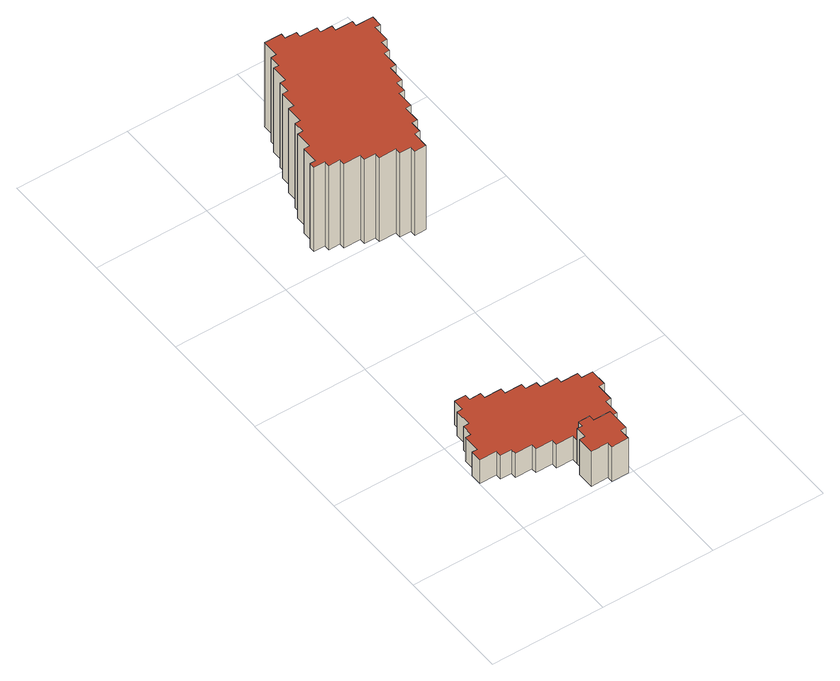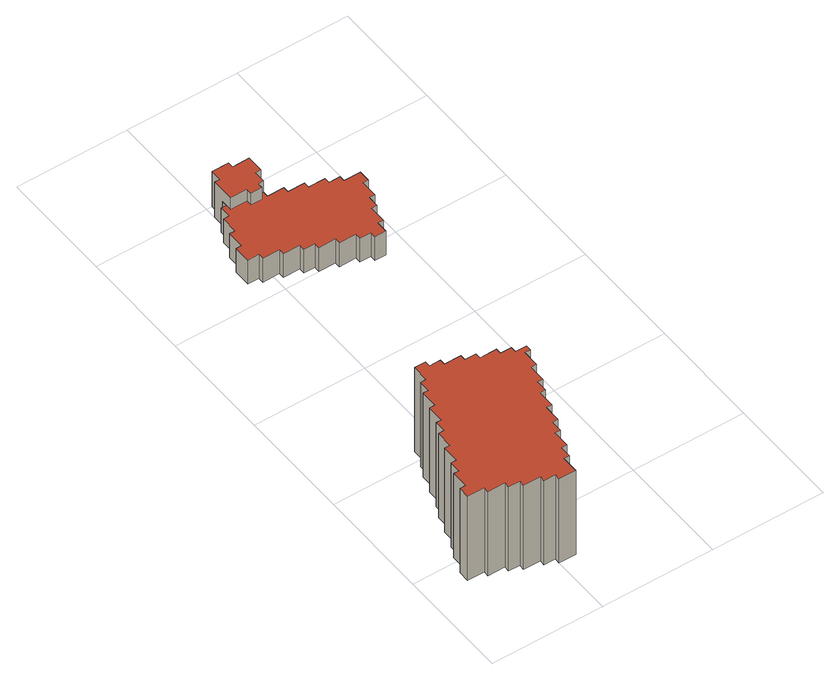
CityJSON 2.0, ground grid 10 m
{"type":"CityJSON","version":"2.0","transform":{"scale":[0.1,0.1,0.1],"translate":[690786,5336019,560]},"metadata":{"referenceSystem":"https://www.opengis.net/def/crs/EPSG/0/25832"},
"CityObjects":{
"building1":{"type":"Building","attributes":{"grid_m":0.5,"point_count":265,"rf_extrusion_mode":"lod11_fallback","rf_force_lod11":true,"rf_h_ground":560.82,"rf_h_pc_98p":0,"rf_h_roof_70p":563.34,"rf_is_glass_roof":true,"rf_nodata_frac":0,"rf_nodata_r":0,"rf_pc_select":"PREFERRED_AND_LATEST","rf_pc_year":2026,"rf_pointcloud_unusable":false,"rf_pt_density":8.21,"rf_rmse_lod22":0.0521,"rf_roof_type":"unknown","rf_success":true,"rf_t_run":0,"rf_volume_lod22":166.75,"source":"p0_fill_point_occupied_cell_union"},"children":["building1-1"]},
"building1-1":{"type":"BuildingPart","parents":["building1"],"geometry":[{"type":"Solid","lod":"2.2","boundaries":[[[[0,1,2,3,4,5,6,7,8,9,10,11,12,13,14,15,16,17,18,19,20,21,22,23,24,25,26,27,28,29,30,31,32,33,34,35,36,37,38,39,40,41,42,43,44,45,46,47]],[[48,49,0,47]],[[49,50,1,0]],[[50,51,2,1]],[[51,52,3,2]],[[52,53,4,3]],[[53,54,5,4]],[[54,55,6,5]],[[55,56,7,6]],[[56,57,8,7]],[[57,58,9,8]],[[58,59,10,9]],[[59,60,11,10]],[[60,61,12,11]],[[61,62,13,12]],[[62,63,14,13]],[[63,64,15,14]],[[64,65,16,15]],[[65,66,17,16]],[[66,67,18,17]],[[67,68,19,18]],[[68,69,20,19]],[[69,70,21,20]],[[70,71,22,21]],[[71,72,23,22]],[[72,73,24,23]],[[73,74,25,24]],[[74,75,26,25]],[[75,76,27,26]],[[76,77,28,27]],[[77,78,29,28]],[[78,79,30,29]],[[79,80,31,30]],[[80,81,32,31]],[[81,82,33,32]],[[82,83,34,33]],[[83,84,35,34]],[[84,85,36,35]],[[85,86,37,36]],[[86,87,38,37]],[[87,88,39,38]],[[88,89,40,39]],[[89,90,41,40]],[[90,91,42,41]],[[91,92,43,42]],[[92,93,44,43]],[[93,94,45,44]],[[94,95,46,45]],[[95,48,47,46]],[[48,95,94,93,92,91,90,89,88,87,86,85,84,83,82,81,80,79,78,77,76,75,74,73,72,71,70,69,68,67,66,65,64,63,62,61,60,59,58,57,56,55,54,53,52,51,50,49]]]],"semantics":{"surfaces":[{"type":"RoofSurface","rf_azimuth":90,"rf_h_roof_50p":563.34,"rf_h_roof_70p":563.34,"rf_h_roof_max":563.34,"rf_h_roof_min":563.34,"rf_slope":0},{"type":"WallSurface","on_footprint_edge":true},{"type":"GroundSurface"}],"values":[[0,1,1,1,1,1,1,1,1,1,1,1,1,1,1,1,1,1,1,1,1,1,1,1,1,1,1,1,1,1,1,1,1,1,1,1,1,1,1,1,1,1,1,1,1,1,1,1,1,2]]}}]},
"building2":{"type":"Building","attributes":{"grid_m":0.5,"point_count":37,"rf_extrusion_mode":"lod11_fallback","rf_force_lod11":true,"rf_h_ground":560.82,"rf_h_pc_98p":0,"rf_h_roof_70p":564.45,"rf_is_glass_roof":true,"rf_nodata_frac":0,"rf_nodata_r":0,"rf_pc_select":"PREFERRED_AND_LATEST","rf_pc_year":2026,"rf_pointcloud_unusable":false,"rf_pt_density":9.51,"rf_rmse_lod22":0.594,"rf_roof_type":"unknown","rf_success":true,"rf_t_run":0,"rf_volume_lod22":33.6,"source":"p0_fill_point_occupied_cell_union"},"children":["building2-1"]},
"building2-1":{"type":"BuildingPart","parents":["building2"],"geometry":[{"type":"Solid","lod":"2.2","boundaries":[[[[96,97,98,99,100,101,102,103,104,105,106,107,108,109]],[[110,111,96,109]],[[111,112,97,96]],[[112,113,98,97]],[[113,114,99,98]],[[114,115,100,99]],[[115,116,101,100]],[[116,117,102,101]],[[117,118,103,102]],[[118,119,104,103]],[[119,120,105,104]],[[120,59,106,105]],[[59,121,107,106]],[[121,122,108,107]],[[122,110,109,108]],[[110,122,121,59,120,119,118,117,116,115,114,113,112,111]]]],"semantics":{"surfaces":[{"type":"RoofSurface","rf_azimuth":270,"rf_h_roof_50p":564.45,"rf_h_roof_70p":564.45,"rf_h_roof_max":564.45,"rf_h_roof_min":564.45,"rf_slope":0},{"type":"WallSurface","on_footprint_edge":true},{"type":"GroundSurface"}],"values":[[0,1,1,1,1,1,1,1,1,1,1,1,1,1,1,2]]}}]},
"building3":{"type":"Building","attributes":{"grid_m":0.5,"point_count":448,"rf_extrusion_mode":"lod11_fallback","rf_force_lod11":true,"rf_h_ground":560.66,"rf_h_pc_98p":0,"rf_h_roof_70p":569.59,"rf_is_glass_roof":true,"rf_nodata_frac":0,"rf_nodata_r":0,"rf_pc_select":"PREFERRED_AND_LATEST","rf_pc_year":2026,"rf_pointcloud_unusable":false,"rf_pt_density":8,"rf_rmse_lod22":0.142,"rf_roof_type":"unknown","rf_success":true,"rf_t_run":0,"rf_volume_lod22":1000.6,"source":"p0_fill_point_occupied_cell_union"},"children":["building3-1"]},
"building3-1":{"type":"BuildingPart","parents":["building3"],"geometry":[{"type":"Solid","lod":"2.2","boundaries":[[[[123,124,125,126,127,128,129,130,131,132,133,134,135,136,137,138,139,140,141,142,143,144,145,146,147,148,149,150,151,152,153,154,155,156,157,158,159,160,161,162,163,164,165,166,167,168,169,170,171,172,173,174,175,176,177,178,179,180,181,182,183,184]],[[185,186,123,184]],[[186,187,124,123]],[[187,188,125,124]],[[188,189,126,125]],[[189,190,127,126]],[[190,191,128,127]],[[191,192,129,128]],[[192,193,130,129]],[[193,194,131,130]],[[194,195,132,131]],[[195,196,133,132]],[[196,197,134,133]],[[197,198,135,134]],[[198,199,136,135]],[[199,200,137,136]],[[200,201,138,137]],[[201,202,139,138]],[[202,203,140,139]],[[203,204,141,140]],[[204,205,142,141]],[[205,206,143,142]],[[206,207,144,143]],[[207,208,145,144]],[[208,209,146,145]],[[209,210,147,146]],[[210,211,148,147]],[[211,212,149,148]],[[212,213,150,149]],[[213,214,151,150]],[[214,215,152,151]],[[215,216,153,152]],[[216,217,154,153]],[[217,218,155,154]],[[218,219,156,155]],[[219,220,157,156]],[[220,221,158,157]],[[221,222,159,158]],[[222,223,160,159]],[[223,224,161,160]],[[224,225,162,161]],[[225,226,163,162]],[[226,227,164,163]],[[227,228,165,164]],[[228,229,166,165]],[[229,230,167,166]],[[230,231,168,167]],[[231,232,169,168]],[[232,233,170,169]],[[233,234,171,170]],[[234,235,172,171]],[[235,236,173,172]],[[236,237,174,173]],[[237,238,175,174]],[[238,239,176,175]],[[239,240,177,176]],[[240,241,178,177]],[[241,242,179,178]],[[242,243,180,179]],[[243,244,181,180]],[[244,245,182,181]],[[245,246,183,182]],[[246,185,184,183]],[[185,246,245,244,243,242,241,240,239,238,237,236,235,234,233,232,231,230,229,228,227,226,225,224,223,222,221,220,219,218,217,216,215,214,213,212,211,210,209,208,207,206,205,204,203,202,201,200,199,198,197,196,195,194,193,192,191,190,189,188,187,186]]]],"semantics":{"surfaces":[{"type":"RoofSurface","rf_azimuth":270,"rf_h_roof_50p":569.59,"rf_h_roof_70p":569.59,"rf_h_roof_max":569.59,"rf_h_roof_min":569.59,"rf_slope":0},{"type":"WallSurface","on_footprint_edge":true},{"type":"GroundSurface"}],"values":[[0,1,1,1,1,1,1,1,1,1,1,1,1,1,1,1,1,1,1,1,1,1,1,1,1,1,1,1,1,1,1,1,1,1,1,1,1,1,1,1,1,1,1,1,1,1,1,1,1,1,1,1,1,1,1,1,1,1,1,1,1,1,1,2]]}}]}
},
"vertices":[
[0,55,33],[15,55,33],[15,50,33],[25,50,33],[25,45,33],[40,45,33],[40,40,33],[55,40,33],[55,35,33],[70,35,33],[70,30,33],[80,30,33],[80,25,33],[95,25,33],[95,20,33],[100,20,33],[100,25,33],[105,25,33],[105,35,33],[110,35,33],[110,50,33],[115,50,33],[115,65,33],[120,65,33],[120,80,33],[110,80,33],[110,85,33],[95,85,33],[95,90,33],[80,90,33],[80,95,33],[70,95,33],[70,100,33],[55,100,33],[55,105,33],[40,105,33],[40,110,33],[30,110,33],[30,115,33],[20,115,33],[20,105,33],[15,105,33],[15,90,33],[10,90,33],[10,80,33],[5,80,33],[5,65,33],[0,65,33],[0,65,8],[0,55,8],[15,55,8],[15,50,8],[25,50,8],[25,45,8],[40,45,8],[40,40,8],[55,40,8],[55,35,8],[70,35,8],[70,30,8],[80,30,8],[80,25,8],[95,25,8],[95,20,8],[100,20,8],[100,25,8],[105,25,8],[105,35,8],[110,35,8],[110,50,8],[115,50,8],[115,65,8],[120,65,8],[120,80,8],[110,80,8],[110,85,8],[95,85,8],[95,90,8],[80,90,8],[80,95,8],[70,95,8],[70,100,8],[55,100,8],[55,105,8],[40,105,8],[40,110,8],[30,110,8],[30,115,8],[20,115,8],[20,105,8],[15,105,8],[15,90,8],[10,90,8],[10,80,8],[5,80,8],[5,65,8],
[80,5,45],[80,0,45],[95,0,45],[95,10,45],[100,10,45],[100,30,45],[85,30,45],[85,35,45],[75,35,45],[75,30,45],[70,30,45],[70,20,45],[65,20,45],[65,5,45],[65,5,8],[80,5,8],[80,0,8],[95,0,8],[95,10,8],[100,10,8],[100,30,8],[85,30,8],[85,35,8],[75,35,8],[75,30,8],[70,20,8],[65,20,8],
[50,315,96],[60,315,96],[60,310,96],[75,310,96],[75,305,96],[85,305,96],[85,300,96],[100,300,96],[100,295,96],[110,295,96],[110,290,96],[120,290,96],[120,305,96],[125,305,96],[125,315,96],[130,315,96],[130,330,96],[135,330,96],[135,345,96],[140,345,96],[140,355,96],[145,355,96],[145,370,96],[150,370,96],[150,385,96],[155,385,96],[155,395,96],[160,395,96],[160,410,96],[165,410,96],[165,420,96],[150,420,96],[150,425,96],[135,425,96],[135,430,96],[125,430,96],[125,435,96],[110,435,96],[110,440,96],[100,440,96],[100,445,96],[85,445,96],[85,430,96],[80,430,96],[80,420,96],[75,420,96],[75,405,96],[70,405,96],[70,395,96],[65,395,96],[65,380,96],[60,380,96],[60,365,96],[55,365,96],[55,355,96],[50,355,96],[50,340,96],[45,340,96],[45,325,96],[40,325,96],[40,320,96],[50,320,96],[50,320,7],[50,315,7],[60,315,7],[60,310,7],[75,310,7],[75,305,7],[85,305,7],[85,300,7],[100,300,7],[100,295,7],[110,295,7],[110,290,7],[120,290,7],[120,305,7],[125,305,7],[125,315,7],[130,315,7],[130,330,7],[135,330,7],[135,345,7],[140,345,7],[140,355,7],[145,355,7],[145,370,7],[150,370,7],[150,385,7],[155,385,7],[155,395,7],[160,395,7],[160,410,7],[165,410,7],[165,420,7],[150,420,7],[150,425,7],[135,425,7],[135,430,7],[125,430,7],[125,435,7],[110,435,7],[110,440,7],[100,440,7],[100,445,7],[85,445,7],[85,430,7],[80,430,7],[80,420,7],[75,420,7],[75,405,7],[70,405,7],[70,395,7],[65,395,7],[65,380,7],[60,380,7],[60,365,7],[55,365,7],[55,355,7],[50,355,7],[50,340,7],[45,340,7],[45,325,7],[40,325,7],[40,320,7]
]}
